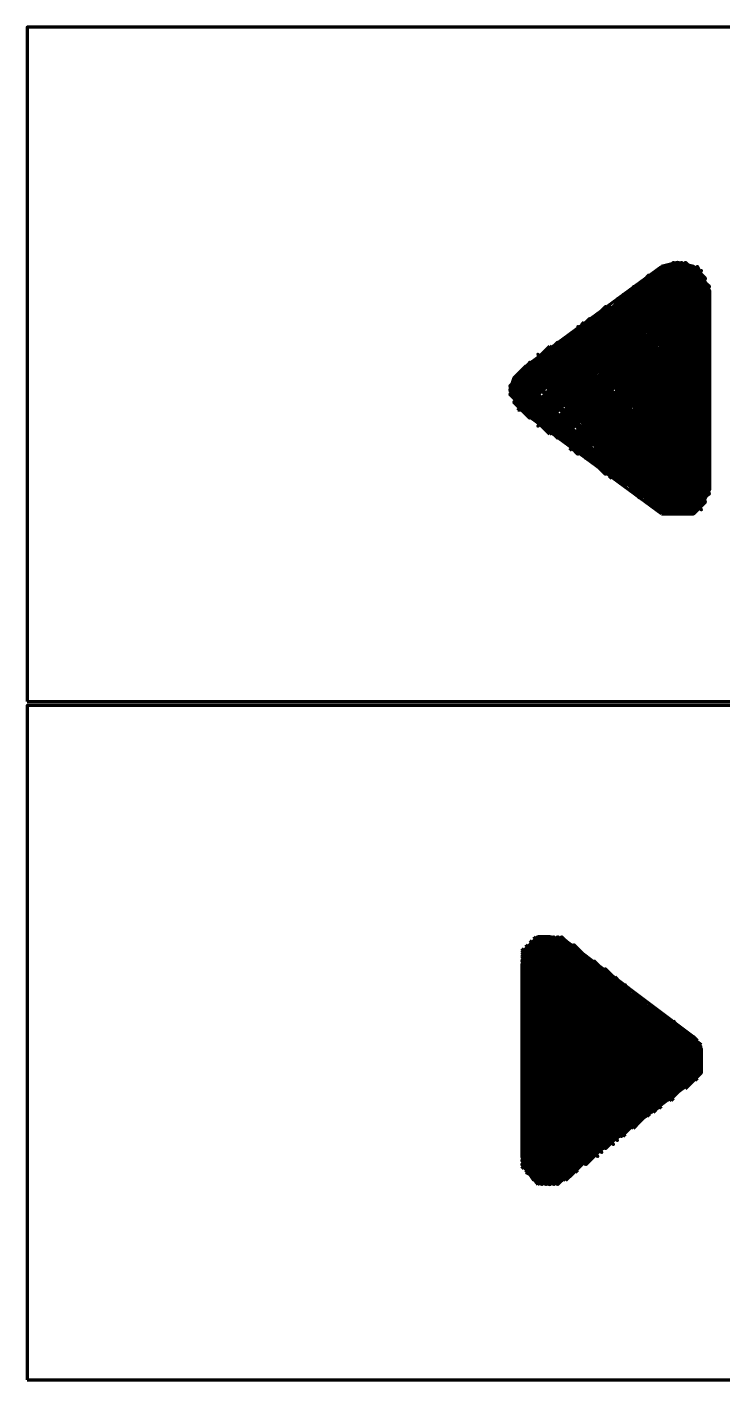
# Model space of a CAD drawing. Header units: inches. Extents: x 19 to 378, y -1 to 556.
# Drawn here: x 168.22 to 187.6, y 390 to 427.67 of the extents above; entities that cross this region are included whole.
import ezdxf

# ---------------------------------------------------------------- set-up
doc = ezdxf.new("R2010")
doc.units = ezdxf.units.IN
doc.layers.add('P', color=250, linetype='CONTINUOUS', lineweight=100)

msp = doc.modelspace()

# ---------------------------------------------------------------- linework, layer by layer
at = {"layer": 'P', "color": 0, "linetype": 'CONTINUOUS'}
for points in [[(168.222, 408.889), (205.889, 408.889), (205.889, 427.667), (168.222, 427.667), (168.222, 408.889)], [(186.222, 421), (182, 417), (186.222, 421.111), (182, 417)], [(185.889, 421), (182, 417), (186, 421), (182, 417), (186.111, 421)], [(182, 417), (185.889, 420.889)], [(185.444, 420.667), (182, 417), (185.556, 420.778)], [(185.667, 420.778), (182, 417), (185.778, 420.778)], [(182.111, 416.889), (186.222, 421.111), (182.111, 416.889), (186.333, 421.111), (182.111, 416.889), (186.333, 421.111)], [(182.111, 416.889), (186.444, 421.111), (182.222, 416.889)], [(182.111, 418.222), (185.889, 421)], [(186.444, 421.111), (182.222, 416.778), (186.444, 421.111), (182.222, 416.778), (186.444, 421.111), (182.222, 416.778), (186.556, 421.111), (182.222, 416.778)], [(186.556, 421.111), (182.222, 416.778), (186.556, 421)], [(182.333, 416.778), (186.667, 421), (182.333, 416.778), (186.667, 421), (182.333, 416.778), (186.778, 421), (182.444, 416.778)], [(182.444, 416.667), (186.778, 421), (182.444, 416.667), (186.778, 421)], [(182.444, 416.667), (186.778, 421), (182.444, 416.667)], [(182.444, 416.667), (186.778, 421), (182.444, 416.667)], [(182.444, 416.556), (186.889, 421), (182.444, 416.556), (186.889, 421), (182.556, 416.556), (186.889, 420.889), (182.556, 416.556), (187, 420.889), (182.556, 416.556)], [(182.667, 416.444), (187, 420.889), (182.667, 416.444), (187, 420.778), (182.667, 416.444), (187, 420.778), (182.778, 416.444), (187, 420.778)], [(182.778, 416.444), (187, 420.778), (182.778, 416.444), (187, 420.778), (182.778, 416.444)], [(187, 420.778), (182.778, 416.444), (187.111, 420.667), (182.778, 416.444)], [(187.222, 419.111), (185.556, 420.778)], [(187.222, 419.111), (185.556, 420.778)], [(187.222, 419.111), (185.556, 420.778)], [(187.222, 419.111), (185.667, 420.778)], [(187.222, 419.111), (185.667, 420.778)], [(187.222, 419.222), (185.667, 420.778)], [(187.222, 419.222), (185.667, 420.778)], [(187.222, 419.222), (185.667, 420.778)], [(187.222, 419.333), (185.667, 420.778)], [(187.222, 419.333), (185.667, 420.778)], [(187.222, 419.333), (185.667, 420.778)], [(187.222, 419.444), (185.667, 420.778)], [(187.222, 419.444), (185.667, 420.778)], [(187.222, 419.444), (185.778, 420.889)], [(187.222, 419.444), (185.778, 420.889)], [(187.222, 419.556), (185.778, 420.889)], [(187.222, 419.556), (185.778, 420.889)], [(187.222, 419.444), (185.778, 420.778)], [(187.222, 419.444), (185.778, 420.778)], [(187.222, 420.333), (187, 420.778), (186.778, 421), (186.333, 421.111), (185.889, 421)], [(187.222, 419.667), (185.889, 421)], [(187.222, 419.667), (185.889, 421)], [(187.222, 419.667), (185.889, 421)], [(187.222, 419.667), (185.889, 421)], [(187.222, 419.667), (185.889, 421)], [(187.222, 419.778), (185.889, 421)], [(187.222, 419.778), (185.889, 421)], [(187.222, 419.556), (185.889, 420.889)], [(187.222, 419.667), (185.889, 420.889)], [(187.222, 419.667), (185.889, 420.889)], [(187.222, 419.778), (186, 421)], [(187.222, 419.889), (186, 421)], [(187.222, 419.889), (186, 421)], [(187.222, 419.889), (186, 421)], [(187.222, 419.889), (186, 421)], [(187.222, 419.889), (186.111, 421)], [(187.222, 419.889), (186.111, 421)], [(187.222, 420), (186.111, 421)], [(187.222, 420), (186.111, 421)], [(187.222, 420.111), (186.222, 421.111)], [(187.222, 420.111), (186.222, 421.111)], [(187.222, 420.222), (186.222, 421.111)], [(187.222, 420.222), (186.222, 421.111)], [(187.222, 420.222), (186.222, 421.111)], [(187.222, 420.222), (186.222, 421.111)], [(187.222, 420), (186.222, 421)], [(187.222, 420.111), (186.222, 421)], [(187.222, 420.222), (186.333, 421.111)], [(187.222, 420.222), (186.333, 421.111)], [(187.222, 420.333), (186.333, 421.111)], [(187.222, 420.333), (186.444, 421.111)], [(187.222, 420.333), (186.444, 421.111)], [(187.222, 420.444), (186.444, 421.111)], [(187.222, 420.444), (186.444, 421.111)], [(187.222, 420.444), (186.444, 421.111)], [(187.111, 420.444), (186.556, 421.111)], [(187.111, 420.444), (186.556, 421.111)], [(187.111, 420.556), (186.556, 421.111)], [(187.111, 420.556), (186.667, 421)], [(187.111, 420.667), (186.667, 421)], [(187.111, 420.667), (186.778, 421)], [(187, 420.778), (186.778, 421)], [(187, 420.778), (186.889, 421)], [(181.889, 417), (185.444, 420.556)], [(185.111, 420.333), (181.889, 417.111), (185.222, 420.444)], [(181.889, 417.111), (185.333, 420.444)], [(182.778, 416.333), (187.111, 420.667), (182.778, 416.333)], [(187.111, 420.667), (182.889, 416.333), (187.111, 420.556), (182.889, 416.333), (187.111, 420.556), (182.889, 416.333)], [(183, 416.333), (187.111, 420.444), (183, 416.222), (187.111, 420.444), (183, 416.222), (187.222, 420.444), (183, 416.222), (187.222, 420.444)], [(187.222, 418.333), (185.111, 420.444), (187.222, 418.333)], [(187.222, 418.333), (185.111, 420.444)], [(187.222, 418.444), (185.111, 420.444)], [(187.222, 418.444), (185.111, 420.444)], [(187.222, 418.444), (185.222, 420.444)], [(187.222, 418.556), (185.222, 420.444)], [(187.222, 418.556), (185.222, 420.444)], [(187.222, 418.556), (185.222, 420.444)], [(187.222, 418.556), (185.222, 420.444)], [(187.222, 418.556), (185.222, 420.444)], [(187.222, 418.667), (185.333, 420.556)], [(187.222, 418.667), (185.333, 420.556)], [(187.222, 418.556), (185.333, 420.444)], [(187.222, 418.556), (185.333, 420.444)], [(187.222, 418.667), (185.333, 420.444)], [(187.222, 418.889), (185.444, 420.667)], [(187.222, 418.889), (185.444, 420.667)], [(187.222, 418.889), (185.444, 420.667)], [(187.222, 419), (185.444, 420.667)], [(187.222, 419), (185.444, 420.667)], [(187.222, 418.778), (185.444, 420.556)], [(187.222, 418.778), (185.444, 420.556)], [(187.222, 418.778), (185.444, 420.556)], [(187.222, 418.889), (185.444, 420.556)], [(187.222, 418.889), (185.444, 420.556)], [(187.222, 418.889), (185.444, 420.556)], [(187.222, 419), (185.556, 420.667)], [(187.222, 419.111), (185.556, 420.667)], [(181.778, 417.222), (184.778, 420.111)], [(184.556, 419.889), (181.778, 417.222), (184.667, 420)], [(184.889, 420.222), (181.889, 417.111), (185, 420.333)], [(181.889, 417.222), (184.889, 420.222)], [(183, 416.222), (187.222, 420.333), (183, 416.222), (187.222, 420.333)], [(183, 416.222), (187.222, 420.222), (183.111, 416.222), (187.222, 420.222)], [(183.111, 416.222), (187.222, 420.222), (183.111, 416.222), (187.222, 420.222)], [(183.222, 416.111), (187.222, 420.111), (183.222, 416.111), (187.222, 420.111)], [(183.222, 416.111), (187.222, 420), (183.222, 416.111)], [(187.222, 420), (183.333, 416.111), (187.222, 419.889), (183.333, 416), (187.222, 419.889)], [(187.222, 417.556), (184.667, 420.111), (187.222, 417.556), (184.667, 420.111), (187.222, 417.667), (184.778, 420.111), (187.222, 417.667)], [(187.222, 417.444), (184.667, 420), (187.222, 417.444), (184.667, 420), (187.222, 417.444)], [(184.667, 420), (187.222, 417.556), (184.667, 420), (187.222, 417.556)], [(187.222, 417.778), (184.778, 420.111), (187.222, 417.778), (184.778, 420.222)], [(187.222, 417.778), (184.889, 420.222), (187.222, 417.778), (184.889, 420.222), (187.222, 417.889), (184.889, 420.222)], [(187.222, 417.889), (184.889, 420.222)], [(187.222, 418), (184.889, 420.222), (187.222, 418), (184.889, 420.222), (187.222, 418.111), (184.889, 420.222)], [(187.222, 418.111), (185, 420.222), (187.222, 418.111), (185, 420.333), (187.222, 418.111)], [(185, 420.333), (187.222, 418.222), (185.111, 420.333), (187.222, 418.222)], [(187.222, 418.333), (185.111, 420.333), (187.222, 418.333), (185.111, 420.333)], [(187.222, 420.333), (187.222, 414.778)], [(184.333, 419.889), (181.778, 417.222), (184.444, 419.889)], [(184.222, 419.667), (181.778, 417.222), (184.333, 419.778)], [(184, 419.556), (181.778, 417.333), (184.111, 419.667)], [(183.333, 416), (187.222, 419.889), (183.333, 416), (187.222, 419.889)], [(183.333, 416), (187.222, 419.778), (183.333, 416)], [(183.333, 415.889), (187.222, 419.778), (183.333, 415.889)], [(183.444, 415.889), (187.222, 419.667), (183.444, 415.889), (187.222, 419.667)], [(183.444, 415.889), (187.222, 419.667), (183.444, 415.889)], [(183.556, 415.889), (187.222, 419.667)], [(187.222, 416.444), (184.111, 419.667), (187.222, 416.444), (184.111, 419.667), (187.222, 416.444)], [(184.111, 419.667), (187.222, 416.556), (184.111, 419.667), (187.222, 416.556)], [(184.111, 419.667), (187.222, 416.667), (184.111, 419.667), (187.222, 416.667)], [(184.111, 419.667), (187.222, 416.778), (184.222, 419.667), (187.222, 416.778)], [(187.222, 416.778), (184.222, 419.667), (187.222, 416.778), (184.222, 419.778)], [(187.222, 417), (184.333, 419.889), (187.222, 417), (184.333, 419.889), (187.222, 417.111), (184.333, 419.889)], [(187.222, 416.889), (184.333, 419.778), (187.222, 416.889), (184.333, 419.778), (187.222, 417), (184.333, 419.778)], [(187.222, 417), (184.333, 419.778)], [(187.222, 417.111), (184.444, 419.889), (187.222, 417.222), (184.444, 419.889)], [(187.222, 417.222), (184.444, 419.889), (187.222, 417.222), (184.556, 419.889), (187.222, 417.222)], [(187.222, 417.333), (184.556, 419.889), (187.222, 417.333), (184.556, 419.889)], [(183.778, 419.444), (181.778, 417.333), (183.889, 419.556)], [(183.667, 419.333), (181.778, 417.444), (183.778, 419.444)], [(183.556, 415.889), (187.222, 419.556), (183.556, 415.889), (187.222, 419.556)], [(183.556, 415.889), (187.222, 419.444), (183.556, 415.889), (187.222, 419.444)], [(183.556, 415.889), (187.222, 419.444), (183.556, 415.778), (187.222, 419.444)], [(183.556, 419.222), (187.222, 415.667), (183.556, 419.333), (187.222, 415.667)], [(183.556, 419.333), (187.222, 415.778), (183.667, 419.333), (187.222, 415.778)], [(187.222, 415.889), (183.667, 419.333), (187.222, 415.889), (183.667, 419.444)], [(183.667, 415.778), (187.222, 419.333), (183.667, 415.778), (187.222, 419.333)], [(187.222, 415.889), (183.778, 419.444), (187.222, 415.889), (183.778, 419.444), (187.222, 416), (183.778, 419.444)], [(187.222, 416), (183.778, 419.444), (187.222, 416.111), (183.778, 419.444), (187.222, 416.111)], [(187.222, 416.222), (183.778, 419.444), (187.222, 416.222), (183.889, 419.444), (187.222, 416.222), (183.889, 419.444)], [(187.222, 416.222), (183.889, 419.556), (187.222, 416.333), (184, 419.556), (187.222, 416.333), (184, 419.556), (187.222, 416.444), (184, 419.556)], [(183.444, 419.111), (181.667, 417.444), (183.556, 419.222)], [(183.222, 419), (181.667, 417.556), (183.333, 419.111)], [(181.667, 417.556), (183.333, 419.111)], [(182.889, 418.778), (181.667, 417.556), (183, 418.889)], [(181.667, 417.556), (183.111, 418.889)], [(183, 418.778), (187.111, 414.556), (183, 418.889), (187.111, 414.556)], [(187.111, 414.667), (183, 418.889), (187.111, 414.667)], [(183, 418.889), (187.222, 414.667), (183, 418.889), (187.222, 414.778), (183, 418.889), (187.222, 414.778)], [(183, 418.889), (187.222, 414.889), (183.111, 418.889), (187.222, 414.889)], [(187.222, 414.889), (183.111, 418.889), (187.222, 414.889), (183.111, 418.889)], [(187.222, 415), (183.222, 419), (187.222, 415), (183.222, 419), (187.222, 415.111), (183.222, 419)], [(187.222, 415.111), (183.333, 419), (187.222, 415.111), (183.333, 419.111), (187.222, 415.111)], [(187.222, 415.222), (183.333, 419.111), (187.222, 415.222), (183.333, 419.111), (187.222, 415.222)], [(183.333, 419.111), (187.222, 415.333), (183.333, 419.111), (187.222, 415.333)], [(187.222, 415.444), (183.444, 419.111), (187.222, 415.444), (183.444, 419.111), (187.222, 415.444), (183.444, 419.111)], [(187.222, 415.556), (183.556, 419.222), (187.222, 415.556), (183.556, 419.222), (187.222, 415.667), (183.556, 419.222), (187.222, 415.667)], [(187.222, 415.444), (183.556, 419.111)], [(183.667, 415.778), (187.222, 419.222), (183.667, 415.778), (187.222, 419.222)], [(183.778, 415.667), (187.222, 419.111), (183.778, 415.667), (187.222, 419.111)], [(183.778, 415.667), (187.222, 419.111), (183.778, 415.667)], [(187.222, 419.111), (183.778, 415.667), (187.222, 419), (183.778, 415.667), (187.222, 419)], [(183.778, 415.667), (187.222, 418.889), (183.889, 415.667), (187.222, 418.889)], [(183.889, 415.667), (187.222, 418.889), (183.889, 415.667)], [(183.889, 415.556), (187.222, 418.889)], [(181.667, 417.667), (182.778, 418.778)], [(182.667, 418.556), (181.778, 417.667), (182.778, 418.667)], [(182.444, 418.444), (181.778, 417.778), (182.556, 418.556)], [(186.778, 414.111), (182.444, 418.556), (186.889, 414.222), (182.556, 418.556), (186.889, 414.222), (182.556, 418.556), (186.889, 414.222)], [(182.556, 418.556), (187, 414.222), (182.667, 418.556), (187, 414.333), (182.667, 418.556), (187, 414.333), (182.667, 418.556)], [(187, 414.333), (182.778, 418.667), (187, 414.333), (182.778, 418.667), (187, 414.333), (182.778, 418.667), (187, 414.444), (182.778, 418.667), (187.111, 414.444), (182.778, 418.778)], [(187, 414.333), (182.778, 418.556), (187, 414.333)], [(187.111, 414.556), (182.889, 418.778), (187.111, 414.556), (182.889, 418.778), (187.111, 414.556), (182.889, 418.778)], [(184, 415.556), (187.222, 418.778), (184, 415.556), (187.222, 418.778)], [(184, 415.556), (187.222, 418.667), (184, 415.556), (187.222, 418.667), (184.111, 415.556)], [(184.111, 415.444), (187.222, 418.556), (184.111, 415.444), (187.222, 418.556)], [(184.111, 415.444), (187.222, 418.556), (184.111, 415.444), (187.222, 418.556)], [(182.111, 418.222), (181.778, 417.889), (181.667, 417.556), (181.889, 417.222), (182.111, 416.889)], [(182.222, 418.333), (181.778, 417.778), (182.444, 418.333)], [(181.889, 417.889), (182.222, 418.333)], [(181.889, 418), (182.111, 418.222)], [(182, 418.111), (186.222, 414.111), (182.111, 418.222), (186.222, 414.111), (182.111, 418.222), (186.222, 414.111)], [(185.444, 414.556), (182, 418.111), (185.444, 414.556)], [(185.556, 414.444), (182, 418.111), (185.667, 414.333)], [(185.667, 414.333), (182, 418.111), (185.778, 414.222)], [(185.889, 414.222), (182, 418.111)], [(186, 414.111), (182, 418.111), (186, 414.111)], [(186.111, 414.111), (182, 418.111), (186.111, 414.111)], [(182.111, 418.222), (186.333, 414.111), (182.222, 418.222), (186.444, 414.111), (182.222, 418.222)], [(186.444, 414.111), (182.222, 418.333), (186.444, 414.111)], [(182.222, 418.333), (186.444, 414.111), (182.222, 418.333), (186.444, 414.111)], [(186.556, 414.111), (182.222, 418.333), (186.556, 414.111), (182.222, 418.333)], [(186.556, 414.111), (182.333, 418.333), (186.667, 414.111), (182.333, 418.333), (186.667, 414.111), (182.333, 418.333)], [(182.444, 418.333), (186.778, 414.111), (182.444, 418.444), (186.778, 414.111), (182.444, 418.444), (186.778, 414.111)], [(182.444, 418.444), (186.778, 414.111), (182.444, 418.444), (186.778, 414.111), (182.444, 418.444)], [(184.111, 415.444), (187.222, 418.444), (184.111, 415.444), (187.222, 418.444)], [(184.222, 415.444), (187.222, 418.333), (184.222, 415.444), (187.222, 418.333)], [(184.222, 415.444), (187.222, 418.333), (184.222, 415.444)], [(184.333, 415.444), (187.222, 418.333)], [(184.333, 415.333), (187.222, 418.222), (184.333, 415.333), (187.222, 418.222)], [(184.333, 415.333), (187.222, 418.111), (184.333, 415.333)], [(187.222, 418.111), (184.333, 415.333), (187.222, 418.111), (184.333, 415.222), (187.222, 418.111)], [(184.556, 415.111), (181.778, 417.889), (184.667, 415.111)], [(183.778, 415.667), (181.778, 417.778), (183.889, 415.667)], [(184, 415.556), (181.778, 417.778), (184.111, 415.444)], [(184.111, 415.444), (181.778, 417.778), (184.222, 415.444)], [(184.333, 415.333), (181.778, 417.778), (184.333, 415.222)], [(184.889, 414.889), (181.889, 418), (185, 414.889)], [(185.111, 414.778), (181.889, 418), (185.222, 414.667)], [(185.333, 414.556), (181.889, 418)], [(184.667, 415.111), (181.889, 417.889), (184.778, 415)], [(184.889, 414.889), (181.889, 417.889)], [(184.333, 415.222), (187.222, 418), (184.444, 415.222), (187.222, 418)], [(184.444, 415.222), (187.222, 417.889), (184.444, 415.222)], [(184.444, 415.111), (187.222, 417.889)], [(184.556, 415.111), (187.222, 417.778), (184.556, 415.111), (187.222, 417.778)], [(184.556, 415.111), (187.222, 417.778), (184.556, 415.111)], [(187.222, 417.778), (184.667, 415.111), (187.222, 417.667), (184.667, 415.111), (187.222, 417.667)], [(183.444, 415.889), (181.667, 417.667), (183.556, 415.889)], [(182.889, 416.333), (181.667, 417.556), (183, 416.222)], [(183.111, 416.222), (181.667, 417.556)], [(183.222, 416.111), (181.667, 417.556), (183.333, 416)], [(183.333, 416), (181.667, 417.556)], [(182.778, 416.333), (181.667, 417.444)], [(183.556, 415.778), (181.778, 417.667), (183.778, 415.667)], [(182.667, 416.444), (181.778, 417.444), (182.778, 416.444)], [(184.667, 415.111), (187.222, 417.556), (184.667, 415.111)], [(187.222, 417.556), (184.667, 415.111), (187.222, 417.556), (184.667, 415.111)], [(184.667, 415), (187.222, 417.556), (184.667, 415)], [(184.778, 415), (187.222, 417.444), (184.778, 415), (187.222, 417.444)], [(182.444, 416.667), (181.778, 417.333), (182.556, 416.556)], [(182.222, 416.778), (181.778, 417.222)], [(182.333, 416.778), (181.778, 417.222), (182.444, 416.667)], [(182.111, 416.889), (181.889, 417.111)], [(182, 417), (181.889, 417)], [(184.778, 415), (187.222, 417.333), (184.778, 415)], [(184.889, 415), (187.222, 417.333)], [(184.889, 414.889), (187.222, 417.222), (184.889, 414.889), (187.222, 417.222)], [(184.889, 414.889), (187.222, 417.222), (184.889, 414.889), (187.222, 417.222)], [(184.889, 414.889), (187.222, 417.111), (184.889, 414.889), (187.222, 417.111)], [(184.889, 414.889), (187.222, 417), (185, 414.889), (187.222, 417)], [(185, 414.889), (187.222, 417), (185, 414.889)], [(185, 414.778), (187.222, 417)], [(185.889, 414.111), (182.111, 416.889)], [(185.111, 414.778), (187.222, 416.889), (185.111, 414.778), (187.222, 416.889)], [(185.111, 414.778), (187.222, 416.778), (185.111, 414.778)], [(187.222, 416.778), (185.111, 414.778), (187.222, 416.778), (185.111, 414.667)], [(185.111, 414.667), (187.222, 416.778)], [(185.111, 414.667), (187.222, 416.667)], [(185.222, 414.667), (187.222, 416.667)], [(185.222, 414.667), (187.222, 416.667)], [(185.222, 414.667), (187.222, 416.556)], [(185.222, 414.667), (187.222, 416.556)], [(185.222, 414.556), (187.222, 416.556)], [(185.222, 414.556), (187.222, 416.444)], [(185.333, 414.556), (187.222, 416.444)], [(185.333, 414.556), (187.222, 416.444)], [(185.333, 414.556), (187.222, 416.444)], [(185.333, 414.556), (187.222, 416.444)], [(185.333, 414.556), (187.222, 416.444)], [(185.444, 414.556), (187.222, 416.444)], [(185.444, 414.556), (187.222, 416.333)], [(185.444, 414.556), (187.222, 416.333)], [(185.444, 414.556), (187.222, 416.333)], [(185.444, 414.556), (187.222, 416.222)], [(185.444, 414.556), (187.222, 416.222)], [(185.444, 414.556), (187.222, 416.222)], [(185.444, 414.556), (187.222, 416.222)], [(185.444, 414.444), (187.222, 416.222)], [(185.444, 414.444), (187.222, 416.222)], [(185.556, 414.444), (187.222, 416.111)], [(185.556, 414.444), (187.222, 416.111)], [(185.556, 414.444), (187.222, 416.111)], [(185.556, 414.444), (187.222, 416)], [(185.556, 414.444), (187.222, 416)], [(185.556, 414.333), (187.222, 416)], [(185.667, 414.333), (187.222, 415.889)], [(185.667, 414.333), (187.222, 415.889)], [(185.667, 414.333), (187.222, 415.889)], [(185.667, 414.333), (187.222, 415.889)], [(185.667, 414.333), (187.222, 415.889)], [(185.667, 414.333), (187.222, 415.889)], [(185.667, 414.333), (187.222, 415.778)], [(185.667, 414.333), (187.222, 415.778)], [(185.667, 414.333), (187.222, 415.778)], [(185.667, 414.333), (187.222, 415.667)], [(185.778, 414.333), (187.222, 415.667)], [(185.778, 414.333), (187.222, 415.667)], [(185.778, 414.333), (187.222, 415.667)], [(185.778, 414.333), (187.222, 415.667)], [(185.778, 414.222), (187.222, 415.667)], [(185.889, 414.222), (187.222, 415.556)], [(185.889, 414.222), (187.222, 415.556)], [(185.889, 414.222), (187.222, 415.556)], [(185.889, 414.222), (187.222, 415.444)], [(185.889, 414.222), (187.222, 415.444)], [(185.889, 414.222), (187.222, 415.444)], [(185.889, 414.222), (187.222, 415.444)], [(185.889, 414.111), (187.222, 415.444)], [(185.889, 414.111), (187.222, 415.444)], [(185.889, 414.111), (187.222, 415.333)], [(185.889, 414.111), (187.222, 415.333)], [(186, 414.111), (187.222, 415.333)], [(186, 414.111), (187.222, 415.333)], [(186, 414.111), (187.222, 415.222)], [(186, 414.111), (187.222, 415.222)], [(186.111, 414.111), (187.222, 415.222)], [(186.111, 414.111), (187.222, 415.111)], [(186.111, 414.111), (187.222, 415.111)], [(186.111, 414.111), (187.222, 415.111)], [(186.111, 414.111), (187.222, 415.111)], [(186.222, 414.111), (187.222, 415.111)], [(186.222, 414.111), (187.222, 415.111)], [(185.889, 414.111), (186.333, 414.111), (186.778, 414.111), (187, 414.333), (187.222, 414.778)], [(186.222, 414.111), (187.222, 415)], [(186.222, 414.111), (187.222, 415)], [(186.222, 414.111), (187.222, 415)], [(186.222, 414.111), (187.222, 414.889)], [(186.222, 414.111), (187.222, 414.889)], [(186.333, 414.111), (187.222, 414.889)], [(186.333, 414.111), (187.222, 414.889)], [(186.333, 414.111), (187.222, 414.889)], [(186.333, 414.111), (187.222, 414.889)], [(186.444, 414.111), (187.222, 414.778)], [(186.444, 414.111), (187.222, 414.778)], [(186.444, 414.111), (187.222, 414.778)], [(186.444, 414.111), (187.222, 414.667)], [(186.444, 414.111), (187.111, 414.667)], [(186.556, 414.111), (187.111, 414.556)], [(186.556, 414.111), (187.111, 414.556)], [(186.556, 414.111), (187.111, 414.556)], [(186.667, 414.111), (187.111, 414.556)], [(186.778, 414.111), (187.111, 414.556)], [(186.778, 414.111), (187.111, 414.444)], [(186.778, 414.111), (187, 414.333)], [(186.889, 414.222), (187, 414.333)], [(168.222, 390), (205.889, 390), (205.889, 408.778), (168.222, 408.778), (168.222, 390)], [(182, 401.111), (183.111, 402.333), (182, 401.111), (183.111, 402.333)], [(182, 401.222), (183, 402.333), (182, 401.222), (183, 402.333), (182, 401.333), (183, 402.333), (182, 401.333)], [(182, 401.333), (183, 402.333), (182, 401.333), (182.889, 402.333), (182, 401.444), (182.889, 402.333), (182, 401.444)], [(182, 401.556), (182.778, 402.333), (182, 401.556), (182.778, 402.333)], [(182, 401.556), (182.778, 402.333), (182, 401.556), (182.778, 402.333)], [(182, 401.667), (182.667, 402.333), (182, 401.667), (182.667, 402.333)], [(182, 401.778), (182.556, 402.333)], [(182, 401.778), (182.556, 402.333)], [(182, 401.778), (182.444, 402.333), (182, 401.778)], [(182, 401.889), (182.444, 402.333), (182, 401.889)], [(183.222, 395.667), (186.778, 398.333), (187, 398.556), (187, 398.889), (187, 399.222), (186.778, 399.556), (183.222, 402.222), (182.778, 402.333), (182.444, 402.333), (182.111, 402), (182, 401.556), (182, 396.222), (182.111, 395.889), (182.444, 395.556), (182.778, 395.444), (183.222, 395.667)], [(186.444, 398.111), (182.333, 402.333)], [(186.667, 398.222), (182.444, 402.333)], [(186.667, 398.222), (182.444, 402.333)], [(186.556, 398.222), (182.444, 402.333)], [(186.556, 398.222), (182.444, 402.333)], [(186.556, 398.111), (182.444, 402.333)], [(186.556, 398.111), (182.444, 402.333)], [(186.556, 398.111), (182.444, 402.333)], [(186.556, 398.111), (182.444, 402.333)], [(186.444, 398.111), (182.444, 402.333)], [(186.778, 398.333), (182.556, 402.333)], [(186.667, 398.222), (182.556, 402.333)], [(186.667, 398.222), (182.556, 402.333)], [(186.667, 398.222), (182.556, 402.333)], [(186.778, 398.333), (182.667, 402.333)], [(186.778, 398.333), (182.667, 402.333)], [(186.778, 398.333), (182.667, 402.333)], [(186.778, 398.333), (182.778, 402.333)], [(186.778, 398.333), (182.778, 402.333)], [(186.778, 398.333), (182.778, 402.333)], [(186.778, 398.333), (182.778, 402.333)], [(186.778, 398.333), (182.778, 402.333)], [(186.778, 398.333), (182.778, 402.333)], [(186.778, 398.333), (182.889, 402.333)], [(186.778, 398.333), (182.889, 402.333)], [(186.889, 398.444), (183, 402.333)], [(186.889, 398.444), (183, 402.333)], [(186.889, 398.444), (183, 402.333)], [(186.889, 398.333), (183, 402.333)], [(186.889, 398.444), (183.111, 402.333)], [(182, 401), (183.222, 402.222), (182, 401), (183.222, 402.222), (182, 401)], [(183.222, 402.222), (182, 401), (183.111, 402.222), (182, 401)], [(182, 400.556), (183.444, 402.111), (182, 400.556), (183.444, 402.111), (182, 400.667), (183.333, 402.111), (182, 400.667)], [(183.333, 402.111), (182, 400.778), (183.333, 402.111), (182, 400.778)], [(183.333, 402.111), (182, 400.778), (183.333, 402.111), (182, 400.778)], [(182, 400.889), (183.333, 402.111), (182, 400.889), (183.333, 402.111)], [(182, 400.333), (183.556, 402), (182, 400.444), (183.556, 402), (182, 400.444)], [(182, 400.444), (183.556, 402), (182, 400.444), (183.444, 402)], [(186.222, 397.778), (182, 402)], [(182.111, 402), (182.333, 402.222)], [(186.222, 397.889), (182.111, 402.111)], [(186.222, 397.889), (182.111, 402.111)], [(186.222, 397.889), (182.111, 402.111)], [(186.222, 397.889), (182.111, 402)], [(186.222, 397.889), (182.111, 402)], [(186.222, 397.889), (182.111, 402)], [(186.222, 397.778), (182.111, 402)], [(186.444, 398.111), (182.222, 402.222)], [(186.444, 398.111), (182.222, 402.222)], [(186.444, 398.111), (182.222, 402.222)], [(182.222, 402.111), (182.222, 402.111)], [(186.444, 398.111), (182.222, 402.111)], [(186.333, 398), (182.222, 402.111)], [(186.333, 398), (182.222, 402.111)], [(186.333, 398), (182.222, 402.111)], [(186.333, 398), (182.222, 402.111)], [(186.333, 398), (182.222, 402.111)], [(186.333, 398), (182.222, 402.111)], [(186.222, 398), (182.222, 402.111)], [(186.222, 397.889), (182.222, 402.111)], [(186.444, 398.111), (182.333, 402.222)], [(186.444, 398.111), (182.333, 402.222)], [(186.444, 398.111), (182.333, 402.222)], [(186.444, 398.111), (182.333, 402.222)], [(186.889, 398.444), (183.111, 402.222)], [(186.889, 398.556), (183.222, 402.222)], [(187, 398.556), (183.333, 402.111)], [(187, 398.556), (183.444, 402.111)], [(187, 398.556), (183.556, 402)], [(183.667, 401.778), (182, 400.222), (183.667, 401.889), (182, 400.222)], [(182, 400.222), (183.556, 401.889), (182, 400.222), (183.556, 401.889), (182, 400.333), (183.556, 401.889)], [(186.222, 397.778), (182, 401.889)], [(186.111, 397.778), (182, 401.889)], [(186.111, 397.778), (182, 401.889)], [(186.111, 397.778), (182, 401.889)], [(182, 399.889), (183.778, 401.778), (182, 399.889), (183.778, 401.778), (182, 399.889)], [(183.778, 401.778), (182, 400), (183.778, 401.778), (182, 400)], [(182, 400), (183.778, 401.778), (182, 400), (183.778, 401.778), (182, 400.111), (183.667, 401.778), (182, 400.111)], [(186.111, 397.778), (182, 401.778)], [(186.111, 397.778), (182, 401.778)], [(186, 397.778), (182, 401.778)], [(186, 397.778), (182, 401.778)], [(186, 397.778), (182, 401.778)], [(186, 397.778), (182, 401.778)], [(186, 397.778), (182, 401.778)], [(185.889, 397.778), (182, 401.778)], [(182, 399.667), (184, 401.556), (182, 399.667), (184, 401.667)], [(182, 399.667), (183.889, 401.667), (182, 399.667), (183.889, 401.667), (182, 399.778), (183.889, 401.667), (182, 399.778)], [(185.889, 397.778), (182, 401.667)], [(185.889, 397.667), (182, 401.667)], [(185.889, 397.667), (182, 401.667)], [(185.889, 397.667), (182, 401.667)], [(182, 399.333), (184.111, 401.556), (182, 399.333), (184.111, 401.556), (182, 399.444), (184.111, 401.556)], [(182, 399.444), (184.111, 401.556), (182, 399.444), (184.111, 401.556), (182, 399.444)], [(184.111, 401.556), (182, 399.556), (184, 401.556), (182, 399.556)], [(185.889, 397.667), (182, 401.556)], [(185.889, 397.667), (182, 401.556)], [(185.889, 397.667), (182, 401.556)], [(185.889, 397.667), (182, 401.556)], [(185.889, 397.556), (182, 401.556)], [(185.889, 397.556), (182, 401.556)], [(187, 398.556), (183.667, 401.889)], [(187, 398.667), (183.778, 401.778)], [(187, 398.667), (183.778, 401.778)], [(187, 398.667), (184, 401.667)], [(187, 398.667), (184.111, 401.556)], [(187, 398.667), (184.111, 401.556)], [(182, 399), (184.333, 401.333), (182, 399), (184.333, 401.333), (182, 399.111), (184.333, 401.444), (182, 399.111)], [(182, 399.111), (184.222, 401.444), (182, 399.111), (184.222, 401.444), (182, 399.222), (184.222, 401.444)], [(182, 399.222), (184.111, 401.444)], [(185.778, 397.556), (182, 401.444)], [(185.778, 397.556), (182, 401.444)], [(185.778, 397.556), (182, 401.444)], [(182, 398.778), (184.444, 401.333), (182, 398.778), (184.444, 401.333), (182, 398.778)], [(184.444, 401.333), (182, 398.889), (184.333, 401.333), (182, 398.889)], [(182, 398.889), (184.333, 401.333), (182, 398.889), (184.333, 401.333)], [(185.778, 397.556), (182, 401.333)], [(185.778, 397.556), (182, 401.333)], [(185.778, 397.556), (182, 401.333)], [(185.667, 397.556), (182, 401.333)], [(185.667, 397.556), (182, 401.333)], [(185.667, 397.556), (182, 401.333)], [(182, 398.556), (184.667, 401.111), (182, 398.556), (184.667, 401.222)], [(182, 398.667), (184.556, 401.222), (182, 398.667), (184.556, 401.222), (182, 398.667), (184.556, 401.222), (182, 398.667)], [(185.667, 397.556), (182, 401.222)], [(185.667, 397.556), (182, 401.222)], [(185.667, 397.556), (182, 401.222)], [(187, 398.667), (184.333, 401.444)], [(187, 398.667), (184.333, 401.333)], [(187, 398.667), (184.444, 401.333)], [(184.667, 401), (182, 398.333), (184.667, 401.111), (182, 398.333)], [(184.667, 401.111), (182, 398.444), (184.667, 401.111), (182, 398.444)], [(185.667, 397.444), (182, 401.111)], [(185.667, 397.444), (182, 401.111)], [(185.667, 397.444), (182, 401.111)], [(182, 398), (184.889, 401)], [(182, 398.111), (184.889, 401), (182, 398.111), (184.889, 401), (182, 398.111), (184.889, 401)], [(182, 398.111), (184.778, 401)], [(182, 398.222), (184.778, 401), (182, 398.222), (184.778, 401), (182, 398.333), (184.667, 401), (182, 398.333)], [(185.667, 397.444), (182, 401)], [(185.556, 397.444), (182, 401)], [(185.556, 397.444), (182, 401)], [(185.556, 397.444), (182, 401)], [(185.556, 397.333), (182, 401)], [(185.556, 397.333), (182, 401)], [(185, 400.778), (182, 397.778), (185, 400.889), (182, 397.778)], [(182, 397.889), (184.889, 400.889), (182, 397.889), (184.889, 400.889), (182, 398), (184.889, 400.889)], [(185.556, 397.333), (182, 400.889)], [(185.444, 397.333), (182, 400.889)], [(185.444, 397.333), (182, 400.889)], [(182, 397.444), (185.222, 400.778)], [(182, 397.556), (185.111, 400.778)], [(182, 397.556), (185.111, 400.778)], [(182, 397.556), (185.111, 400.778)], [(182, 397.556), (185.111, 400.778)], [(182, 397.556), (185.111, 400.778)], [(182, 397.556), (185.111, 400.778)], [(182, 397.667), (185.111, 400.778)], [(182, 397.667), (185.111, 400.778)], [(182, 397.667), (185.111, 400.778)], [(182, 397.667), (185.111, 400.778)], [(182, 397.778), (185.111, 400.778)], [(182, 397.778), (185, 400.778), (182, 397.778)], [(185.444, 397.333), (182, 400.778)], [(185.444, 397.333), (182, 400.778)], [(185.444, 397.333), (182, 400.778)], [(185.444, 397.333), (182, 400.778)], [(185.444, 397.333), (182, 400.778)], [(185.444, 397.333), (182, 400.778)], [(185.444, 397.333), (182, 400.778)], [(187, 398.778), (184.667, 401.111)], [(187, 398.778), (184.667, 401)], [(187, 398.778), (184.778, 401)], [(187, 398.778), (184.889, 400.889)], [(187, 398.889), (185, 400.778)], [(187, 398.889), (185.111, 400.778)], [(182, 397.333), (185.333, 400.667)], [(182, 397.333), (185.333, 400.667)], [(182, 397.333), (185.333, 400.667)], [(182, 397.333), (185.222, 400.667)], [(182, 397.333), (185.222, 400.667)], [(182, 397.444), (185.222, 400.667)], [(182, 397.444), (185.222, 400.667)], [(185.444, 397.333), (182, 400.667)], [(185.444, 397.333), (182, 400.667)], [(185.333, 397.222), (182, 400.667)], [(182, 397.111), (185.444, 400.556)], [(182, 397.111), (185.444, 400.556)], [(182, 397.111), (185.444, 400.556)], [(182, 397.222), (185.444, 400.556)], [(182, 397.222), (185.333, 400.556)], [(182, 397.222), (185.333, 400.556)], [(182, 397.333), (185.333, 400.556)], [(185.333, 397.222), (182, 400.556)], [(185.333, 397.222), (182, 400.556)], [(185.333, 397.222), (182, 400.556)], [(182, 396.778), (185.667, 400.444)], [(182, 396.778), (185.667, 400.444)], [(182, 396.778), (185.556, 400.444)], [(182, 396.778), (185.556, 400.444)], [(182, 396.778), (185.556, 400.444)], [(182, 396.889), (185.556, 400.444)], [(182, 396.889), (185.556, 400.444)], [(182, 396.889), (185.444, 400.444)], [(182, 397), (185.444, 400.444)], [(182, 397), (185.444, 400.444)], [(182, 397), (185.444, 400.444)], [(182, 397), (185.444, 400.444)], [(182, 397), (185.444, 400.444)], [(182, 397), (185.444, 400.444)], [(185.333, 397.222), (182, 400.444)], [(185.222, 397.222), (182, 400.444)], [(185.222, 397.222), (182, 400.444)], [(185.222, 397.111), (182, 400.444)], [(185.222, 397.111), (182, 400.444)], [(185.222, 397.111), (182, 400.444)], [(187, 398.889), (185.222, 400.667)], [(187, 398.889), (185.333, 400.556)], [(187, 398.889), (185.444, 400.444)], [(187, 398.889), (185.556, 400.444)], [(182, 396.556), (185.667, 400.333)], [(182, 396.556), (185.667, 400.333)], [(182, 396.556), (185.667, 400.333)], [(182, 396.667), (185.667, 400.333)], [(182, 396.667), (185.667, 400.333)], [(182, 396.667), (185.667, 400.333)], [(182, 396.778), (185.667, 400.333)], [(185.111, 397.111), (182, 400.333)], [(185.111, 397.111), (182, 400.333)], [(185.111, 397.111), (182, 400.333)], [(182, 396.222), (185.889, 400.222)], [(182, 396.222), (185.889, 400.222)], [(182, 396.222), (185.889, 400.222)], [(182, 396.222), (185.889, 400.222)], [(182, 396.333), (185.889, 400.222)], [(182, 396.333), (185.889, 400.222)], [(182, 396.333), (185.889, 400.222)], [(182, 396.444), (185.778, 400.222)], [(182, 396.444), (185.778, 400.222)], [(182, 396.444), (185.778, 400.222)], [(182, 396.444), (185.778, 400.222)], [(182, 396.444), (185.778, 400.222)], [(182, 396.444), (185.667, 400.222)], [(182, 396.444), (185.667, 400.222)], [(185.111, 397.111), (182, 400.222)], [(185.111, 397.111), (182, 400.222)], [(185.111, 397), (182, 400.222)], [(185.111, 397), (182, 400.222)], [(185.111, 397), (182, 400.222)], [(185.111, 397), (182, 400.222)], [(182, 396), (186, 400.111)], [(182, 396), (186, 400.111)], [(182, 396.111), (186, 400.111)], [(182, 396.111), (186, 400.111)], [(182, 396.111), (185.889, 400.111)], [(182, 396.111), (185.889, 400.111)], [(182, 396.222), (185.889, 400.111)], [(182, 396.222), (185.889, 400.111)], [(185.111, 397), (182, 400.111)], [(185.111, 397), (182, 400.111), (185, 397)], [(187, 399), (185.667, 400.333)], [(187, 399), (185.778, 400.222)], [(187, 399), (185.889, 400.222)], [(187, 399.111), (185.889, 400.111)], [(182, 395.889), (186.222, 400)], [(182, 395.889), (186.111, 400)], [(182, 396), (186.111, 400)], [(182, 396), (186.111, 400)], [(182, 396), (186.111, 400)], [(182, 396), (186.111, 400)], [(182, 396), (186, 400)], [(182, 396), (186, 400)], [(185, 397), (182, 400), (185, 397), (182, 400)], [(185, 397), (182, 400), (185, 397)], [(182, 400), (184.889, 397), (182, 399.889), (184.889, 396.889), (182, 399.889)], [(184.889, 396.889), (182, 399.778), (184.889, 396.889), (182, 399.778)], [(184.889, 396.889), (182, 399.667), (184.889, 396.889)], [(184.889, 396.778), (182, 399.667)], [(184.778, 396.778), (182, 399.667), (184.778, 396.778), (182, 399.667), (184.778, 396.778), (182, 399.556), (184.778, 396.778)], [(182.111, 395.778), (186.222, 400)], [(182.111, 395.778), (186.222, 400)], [(182.111, 395.778), (186.222, 400)], [(182.111, 395.889), (186.222, 400)], [(182.111, 395.889), (186.222, 400)], [(182.111, 395.889), (186.222, 400)], [(182.111, 395.778), (186.222, 399.889)], [(182.111, 395.778), (186.222, 399.889)], [(182.222, 395.667), (186.333, 399.889)], [(182.222, 395.667), (186.333, 399.889)], [(182.222, 395.667), (186.333, 399.889)], [(182.222, 395.667), (186.222, 399.889)], [(182.222, 395.667), (186.222, 399.889)], [(182.222, 395.667), (186.444, 399.778)], [(182.222, 395.667), (186.444, 399.778)], [(182.222, 395.667), (186.444, 399.778)], [(182.222, 395.667), (186.444, 399.778)], [(182.222, 395.667), (186.444, 399.778)], [(182.222, 395.667), (186.333, 399.778)], [(182.222, 395.667), (186.333, 399.778)], [(182.333, 395.556), (186.444, 399.667)], [(182.333, 395.556), (186.444, 399.667)], [(182.333, 395.556), (186.444, 399.667)], [(182.333, 395.556), (186.444, 399.667)], [(182.333, 395.667), (186.444, 399.667)], [(182.444, 395.444), (186.667, 399.667)], [(182.444, 395.444), (186.667, 399.667)], [(182.444, 395.444), (186.556, 399.667)], [(182.444, 395.556), (186.556, 399.667)], [(182.444, 395.556), (186.556, 399.667)], [(182.444, 395.556), (186.556, 399.667)], [(182.444, 395.556), (186.556, 399.667)], [(182.444, 395.556), (186.444, 399.667)], [(182.556, 395.444), (186.667, 399.667)], [(187, 399.111), (186.111, 400)], [(187, 399.111), (186.222, 400)], [(187, 399.111), (186.222, 399.889)], [(187, 399.111), (186.444, 399.778)], [(187, 399.222), (186.444, 399.667)], [(187, 399.333), (186.556, 399.667)], [(182, 399.556), (184.667, 396.778), (182, 399.444), (184.667, 396.778), (182, 399.444)], [(184.667, 396.778), (182, 399.444), (184.667, 396.778), (182, 399.444)], [(184.667, 396.667), (182, 399.333), (184.667, 396.667), (182, 399.333)], [(182.556, 395.444), (186.667, 399.556)], [(182.556, 395.444), (186.667, 399.556)], [(182.556, 395.444), (186.667, 399.556)], [(182.667, 395.444), (186.778, 399.556)], [(182.667, 395.444), (186.778, 399.556)], [(182.667, 395.444), (186.778, 399.556)], [(182.778, 395.444), (186.778, 399.556)], [(182.778, 395.444), (186.778, 399.444)], [(182.778, 395.444), (186.778, 399.444)], [(182.778, 395.444), (186.778, 399.444)], [(182.778, 395.444), (186.778, 399.444)], [(182.778, 395.444), (186.778, 399.444)], [(182.889, 395.444), (186.889, 399.444)], [(182.889, 395.444), (186.778, 399.444)], [(182.889, 395.444), (186.778, 399.444)], [(183, 395.556), (186.889, 399.444)], [(183, 395.444), (186.889, 399.444)], [(183, 395.444), (186.889, 399.444)], [(183, 395.444), (186.889, 399.444)], [(183.111, 395.556), (186.889, 399.333)], [(183.222, 395.556), (186.889, 399.333)], [(183.333, 395.667), (187, 399.333)], [(183.333, 395.667), (186.889, 399.333)], [(183.444, 395.778), (187, 399.333)], [(186.889, 399.444), (186.778, 399.556)], [(184.667, 396.667), (182, 399.222), (184.556, 396.667), (182, 399.222)], [(184.556, 396.667), (182, 399.111), (184.556, 396.556), (182, 399.111)], [(184.444, 396.556), (182, 399.111), (184.444, 396.556), (182, 399.111)], [(184.444, 396.556), (182, 399), (184.444, 396.556)], [(182, 399), (184.333, 396.444), (182, 398.889), (184.333, 396.444), (182, 398.889)], [(183.556, 395.889), (187, 399.222)], [(183.667, 396), (187, 399.222)], [(183.778, 396), (187, 399.222)], [(183.889, 396.111), (187, 399.222)], [(184, 396.222), (187, 399.222)], [(184.111, 396.333), (187, 399.111)], [(184.222, 396.444), (187, 399.111)], [(184.333, 396.444), (187, 399.111)], [(184.444, 396.556), (187, 399.111)], [(184.556, 396.667), (187, 399.111)], [(184.667, 396.778), (187, 399.111)], [(184.778, 396.778), (187, 399.111)], [(184.889, 397), (187, 399)], [(184.889, 396.889), (187, 399)], [(185.111, 397.111), (187, 399)], [(185.111, 397), (187, 399)], [(184.333, 396.444), (182, 398.889), (184.333, 396.444)], [(184.333, 396.444), (182, 398.889)], [(184.333, 396.444), (182, 398.778), (184.333, 396.444), (182, 398.778)], [(184.333, 396.444), (182, 398.667), (184.222, 396.444), (182, 398.667)], [(184.222, 396.444), (182, 398.667), (184.222, 396.444)], [(182, 398.667), (184.222, 396.333), (182, 398.556), (184.111, 396.333), (182, 398.556)], [(185.222, 397.222), (187, 398.889)], [(185.444, 397.333), (187, 398.889)], [(185.444, 397.333), (187, 398.889)], [(185.667, 397.556), (187, 398.889)], [(185.667, 397.444), (187, 398.889)], [(185.778, 397.556), (187, 398.889)], [(185.889, 397.667), (187, 398.778)], [(186, 397.778), (187, 398.778)], [(186.111, 397.778), (187, 398.667)], [(186.222, 397.889), (187, 398.667)], [(186.333, 398), (187, 398.667)], [(186.444, 398.111), (187, 398.667)], [(186.556, 398.111), (187, 398.556)], [(186.667, 398.222), (186.889, 398.556)], [(184.111, 396.333), (182, 398.444), (184.111, 396.333), (182, 398.444), (184.111, 396.222), (182, 398.333), (184.111, 396.222), (182, 398.333)], [(184.111, 396.222), (182, 398.333), (184, 396.222), (182, 398.333)], [(184, 396.222), (182, 398.222), (184, 396.222), (182, 398.222)], [(186.778, 398.333), (186.778, 398.333)], [(184, 396.222), (182, 398.111), (183.889, 396.222), (182, 398.111)], [(183.889, 396.222), (182, 398.111), (183.889, 396.111), (182, 398.111)], [(183.778, 396.111), (182, 398), (183.778, 396.111), (182, 398)], [(183.778, 396.111), (182, 397.889), (183.778, 396.111)], [(183.778, 396), (182, 397.889)], [(183.778, 396), (182, 397.778), (183.778, 396), (182, 397.778)], [(183.778, 396), (182, 397.778), (183.778, 396)], [(183.667, 396), (182, 397.778)], [(183.667, 396), (182, 397.667), (183.667, 396), (182, 397.667)], [(183.667, 396), (182, 397.556), (183.556, 396), (182, 397.556)], [(183.556, 396), (182, 397.556), (183.556, 395.889), (182, 397.556)], [(183.556, 395.889), (182, 397.444), (183.556, 395.889), (182, 397.444)], [(183.556, 395.889), (182, 397.333), (183.556, 395.889)], [(183.556, 395.778), (182, 397.333), (183.444, 395.778), (182, 397.333), (183.444, 395.778), (182, 397.333)], [(183.444, 395.778), (182, 397.222), (183.444, 395.778)], [(182, 397.222), (183.333, 395.667), (182, 397.111), (183.333, 395.667), (182, 397.111)], [(183.333, 395.667), (182, 397), (183.333, 395.667), (182, 397)], [(183.333, 395.667), (182, 397), (183.333, 395.667), (182, 397)], [(183.333, 395.667), (182, 396.889), (183.222, 395.667), (182, 396.889)], [(183.222, 395.667), (182, 396.778), (183.222, 395.667)], [(183.222, 395.556), (182, 396.778)], [(183.111, 395.556), (182, 396.778), (183.111, 395.556), (182, 396.778)], [(183.111, 395.556), (182, 396.667), (183, 395.556), (182, 396.667)], [(183, 395.556), (182, 396.556), (183, 395.556)], [(183, 395.444), (182, 396.556)], [(183, 395.444), (182, 396.444), (183, 395.444), (182, 396.444)], [(183, 395.444), (182, 396.444), (182.889, 395.444), (182, 396.444)], [(182.889, 395.444), (182, 396.333), (182.778, 395.444), (182, 396.333)], [(182.778, 395.444), (182, 396.222), (182.778, 395.444)], [(182, 396.222), (182.778, 395.444), (182, 396.222), (182.667, 395.444), (182, 396.111), (182.556, 395.444), (182, 396.111)], [(182.556, 395.444), (182, 396), (182.444, 395.444)], [(182.444, 395.556), (182, 396), (182.444, 395.556)], [(182.333, 395.556), (182.111, 395.889)], [(182.333, 395.667), (182.111, 395.778)]]:
    msp.add_lwpolyline(points, dxfattribs=at)

doc.saveas('drawing.dxf')
